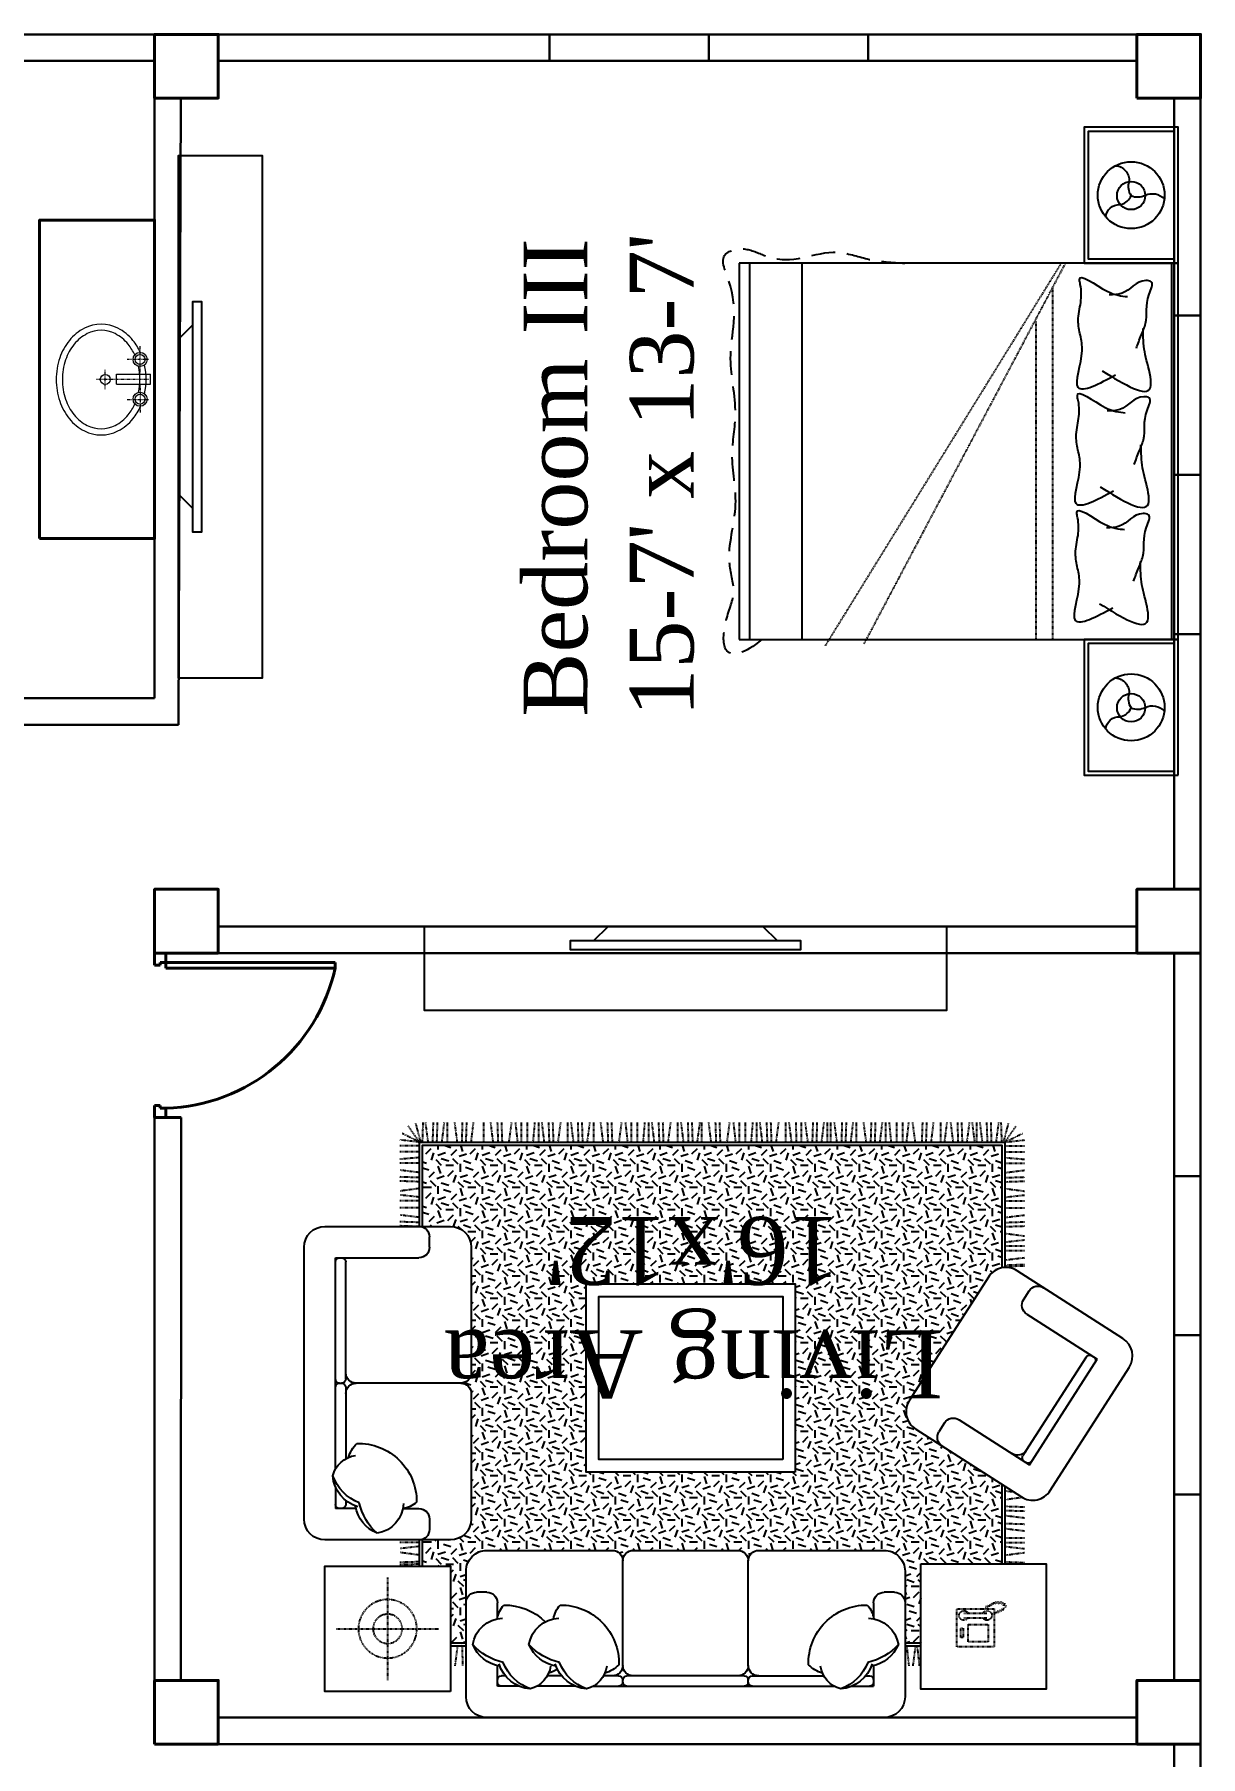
# Model space of a CAD drawing. Header units: inches. Extents: x -79350 to 491628, y -93215 to 155882.
# Drawn here: x 16114.9 to 16334.5, y 151963.2 to 152287.5 of the extents above; entities that cross this region are included whole.
import ezdxf

# ---------------------------------------------------------------- set-up
doc = ezdxf.new("R2010")
doc.units = ezdxf.units.IN
doc.header["$MEASUREMENT"] = 0
for name, pattern in [('DASHDOT2', [0.5, 0.25, -0.125, 0, -0.125]), ('DASHED2', [0.375, 0.25, -0.125]), ('HIDDEN2', [0.1875, 0.125, -0.0625])]:
    doc.linetypes.add(name, pattern=pattern)
doc.layers.get('0').update_dxf_attribs({"lineweight": 30})
for name, color, linetype, lineweight in [('Column', 1, 'Continuous', 30), ('Letter', 7, 'Continuous', 20), ('LINE', 7, 'Continuous', 20), ('SANITARY', 42, 'Continuous', 13)]:
    doc.layers.add(name, color=color, linetype=linetype, lineweight=lineweight)
doc.layers.add('Door', color=7, linetype='Continuous', lineweight=40, true_color=0x763422)
doc.layers.add('Window', color=7, linetype='Continuous', lineweight=30, true_color=0x6b99dd)
for name, color, linetype in [('FURHATCH', 57, 'Continuous'), ('FURNITURE', 53, 'Continuous'), ('Wall', 7, 'Continuous')]:
    doc.layers.add(name, color=color, linetype=linetype)
doc.styles.get("Standard").update_dxf_attribs({"font": 'times.ttf', "height": 12})

# ---------------------------------------------------------------- blocks, each defined once
blk = doc.blocks.new('yq_tvcab_01')
blk.add_lwpolyline([(0, -1250.000000000002), (0, 1250.000000000002), (400, 1250.000000000002), (400, -1250.000000000002)], close=True)
at = {"layer": 'FURHATCH'}
blk.add_line((66.97311472690308, 550.0000000000016), (66.97311472690308, -549.9999999999984), dxfattribs=at)
blk.add_lwpolyline([(0, -370.4694876417111), (66.97311472690308, -438.0154415742362), (66.97311472690308, -549.9999999999984), (111.9731147269031, -549.9999999999984), (111.9731147269031, 550.0000000000016), (66.97311472690308, 550.0000000000016), (66.97311472690308, 438.0154415742394), (0, 370.4694876417143)], close=True, dxfattribs=at)
blk = doc.blocks.new('yq_bed_01')
at = {"linetype": 'Continuous', "ltscale": 1000}
for p, q in [((2100, 899.9999999999999), (5.510910596163089e-14, 900)), ((5.510910596163089e-14, 900), (-5.510910596163089e-14, -900)), ((2100, -900.0000000000001), (2100, 899.9999999999999)), ((-5.510910596163089e-14, -900), (2100, -900.0000000000001))]:
    blk.add_line(p, q, dxfattribs=at)
at = {"linetype": 'Continuous'}
for points in [[(1.338871111136684e-09, 1550.00000000096), (1.338831310115712e-09, 900.0000000009604), (450.0000000013388, 900.0000000009604), (450.0000000013388, 1550.00000000096)], [(1.338721091903789e-09, -900.0000000009604), (1.338681290882816e-09, -1550.00000000096), (450.0000000013387, -1550.00000000096), (450.0000000013387, -900.0000000009604)]]:
    blk.add_lwpolyline(points, close=True, dxfattribs=at)
for centre in [(225.0000000013389, 1225.000000000495), (225.0000000013387, -1225.000000001426)]:
    blk.add_circle(centre, 160, dxfattribs=at)
at = {"layer": 'FURHATCH', "linetype": 'DASHED2', "ltscale": 0.5}
for p, q in [((540, -900), (1503.713696997263, 921.2064273132709)), ((560, -900), (1689.19868926052, 930.8591028545924)), ((600, 900), (600, -782.0792313520797)), ((680, 900), (680.0000000001164, -624.8515398217423))]:
    blk.add_line(p, q, dxfattribs=at)
at = {"layer": 'FURHATCH', "linetype": 'Continuous', "ltscale": 1000}
for p, q in [((30.00000000000006, 900), (29.99999999999994, -900)), ((1800, -899.9999999953726), (1800, 900.0000000046274)), ((2050, -899.9999999953726), (2050, 900.0000000046274))]:
    blk.add_line(p, q, dxfattribs=at)
at = {"layer": 'FURHATCH', "linetype": 'Continuous'}
for points in [[(20.00000000133887, 1530.00000000096), (20.00000000133883, 920.0000000009604), (430.0000000013388, 920.0000000009604), (430.0000000013388, 1530.00000000096)], [(20.00000000133872, -920.0000000009604), (20.00000000133868, -1530.00000000096), (430.0000000013387, -1530.00000000096), (430.0000000013387, -920.0000000009604)]]:
    blk.add_lwpolyline(points, close=True, dxfattribs=at)
for points in [[(346.2575880154619, 1329.386768075055, -0.3988258043245234), (279.7656815341907, 1269.588569207292, 0.06919715807718901), (272.9218066114991, 1268.821386489755, 0.2407135527640156), (225.0000000014553, 1226.600000000763, -0.2407135527640156)], [(225.0000000022411, 1226.600000000122, 0.228098978405286), (157.5002380912484, 1225.000000002445, -0.3176464734644024), (65.94707350045799, 1242.382939083327)], [(300.0269745425613, 1083.681377410714, -0.4147115204191478), (234.7326489791159, 1159.786428008054, 0.258085765395507), (225.0000000009023, 1226.600000001083)], [(346.2575880154617, -1120.613231926865, -0.3988258043245234), (279.7656815341906, -1180.411430794629, 0.06919715807718901), (272.921806611499, -1181.178613512166, 0.2407135527640156), (225.0000000014551, -1223.400000001158, -0.2407135527640156)], [(225.0000000022409, -1223.400000001799, 0.228098978405286), (157.5002380912482, -1224.999999999476, -0.3176464734644024), (65.94707350045785, -1207.617060918594)], [(300.0269745425612, -1366.318622591207, -0.4147115204191478), (234.7326489791157, -1290.213571993867, 0.258085765395507), (225.0000000009021, -1223.400000000838)]]:
    blk.add_lwpolyline(points, format="xyb", dxfattribs=at)
for centre in [(225.0000000013389, 1226.600000000471), (225.0000000013387, -1223.400000001449)]:
    blk.add_circle(centre, 67.51872228139545, dxfattribs=at)
at = {"layer": 'FURHATCH', "linetype": 'DASHED2', "ltscale": 451.9479216030499}
blk.add_open_spline([(1992.497528850217, 899.9999999953724), (2071.416532757343, 970.136232897872), (2189.017096127965, 998.9757314840098), (2167.208028528141, 789.0667967306216), (2108.218635069439, 681.5240320206502), (2173.29545285413, 490.8348810508613), (2091.019209546852, 271.6293533776478), (2149.713182672393, 27.51018606114654), (2099.512129408191, -200.2132188424586), (2173.29545285413, -483.7444795005141), (2083.047919062432, -701.2485137384211), (2208.66915022023, -947.9640094996431), (2066.094782992383, -979.4297401940568), (1864.165306138573, -866.6388499619208), (1698.893659746391, -991.2295126640239), (1474.193384354352, -909.2274637914089), (1367.636615363066, -903.1812790987316), (1308.058554967516, -900.0000000046276)], degree=3, knots=[0, 0, 0, 0, 140.356688476182, 240.8554446873909, 374.2720853286543, 514.6287738048363, 800.9606172929268, 1037.309606452833, 1234.977718241969, 1501.883052090467, 1872.056655095536, 1990.732643233896, 2052.345441917744, 2125.407537265897, 2467.000811467907, 2608.004871155151, 2786.638855637272, 2786.638855637272, 2786.638855637272, 2786.638855637272], dxfattribs=at)
at = {"layer": 'FURHATCH', "linetype": 'Continuous', "ltscale": 1000}
for points, knots in [([(376.4357938683825, 729.2805011264863), (269.6375419715187, 795.0095503582852), (111.6824387308444, 892.2231149336149), (155.9027801490157, 709.9490957812523), (179.1826986932429, 622.5066939702665), (180.3051296313061, 565.4578311295481), (181.0476048873971, 527.7206594081072)], [0, 0, 0, 0, 257.1921423105975, 380.3883553313707, 440.1887608689407, 557.0453405879102, 557.0453405879102, 557.0453405879102, 557.0453405879102]), ([(312.5066826232942, 750.2483248663484), (392.0812414134853, 793.086885572935), (546.338175378507, 876.1303247140022), (460.6417720663595, 661.3717470882111), (480.2018965295284, 561.7311125022534), (497.8692795033567, 483.8138485800009), (475.5973541195272, 402.3293162517365), (474.7807290259516, 340.000486654404), (499.2186329888646, 246.4682276838284), (355.2370726498775, 364.7113911938795), (285.03291723656, 371.5201982290891), (256.1171404676279, 374.3246183254814)], [0, 0, 0, 0, 197.9852202442749, 383.7984590752486, 461.5368521979622, 537.0636092165665, 629.1387148429394, 719.3419847781337, 744.1837658051679, 895.0413466245873, 1000.692483193347, 1000.692483193347, 1000.692483193347, 1000.692483193347]), ([(213.0313296819805, 621.6646077015321), (205.7718325055903, 600.7873864464636), (192.0700961856637, 561.3832550336374), (152.999172840151, 477.3900947899383), (177.7629958589096, 400.1302727664297), (122.7975912616821, 302.4079651112261), (209.8795563856839, 290.401648437808), (255.8120510623558, 365.6311800547992), (321.9321532460162, 365.809933655546), (343.440231698798, 365.868080063985)], [0, 0, 0, 0, 70.31432678365843, 132.7128231740299, 281.0688598070606, 345.0302338193085, 373.1437014927582, 508.8994229729173, 574.3491484911432, 574.3491484911432, 574.3491484911432, 574.3491484911432]), ([(373.314215746941, 170.3059641166473), (266.5159638499608, 236.0350133484462), (108.5608606092865, 333.2485779237759), (152.7812020274578, 150.9745587714133), (176.061120571685, 63.53215696042751), (177.1835515097482, 6.483294119709161), (177.9260267659556, -31.25387760173181)], [0, 0, 0, 0, 257.1921423105975, 380.3883553313707, 440.1887608689407, 557.0453405879102, 557.0453405879102, 557.0453405879102, 557.0453405879102]), ([(309.3851045017364, 191.2737878565094), (388.9596632919274, 234.112348563096), (543.2165972570656, 317.1557877041632), (457.5201939448016, 102.3972100783721), (477.0803184079705, 2.756575492414384), (494.7477013819152, -75.16068842983807), (472.4757759979693, -156.6452207581024), (471.6591509043938, -218.9740503554349), (496.0970548673067, -312.5063093260106), (352.1154945283197, -194.2631458159595), (281.9113391150022, -187.4543387807499), (252.9955623460701, -184.6499186843576)], [0, 0, 0, 0, 197.9852202442749, 383.7984590752486, 461.5368521979622, 537.0636092165665, 629.1387148429394, 719.3419847781337, 744.1837658051679, 895.0413466245873, 1000.692483193347, 1000.692483193347, 1000.692483193347, 1000.692483193347]), ([(209.9097515604226, 62.69007069169309), (202.6502543840325, 41.81284943662466), (188.9485180641059, 2.408718023798417), (149.8775947187096, -81.58444221990068), (174.6414177373517, -158.8442642434093), (119.6760131402407, -256.5665718986129), (206.757978264126, -268.5728885720309), (252.6904729407979, -193.3433569550398), (318.8105751244584, -193.164603354293), (340.3186535772402, -193.106456945854)], [0, 0, 0, 0, 70.31432678365843, 132.7128231740299, 281.0688598070606, 345.0302338193085, 373.1437014927582, 508.8994229729173, 574.3491484911432, 574.3491484911432, 574.3491484911432, 574.3491484911432]), ([(363.4418546000961, -385.1807632699492), (256.6436027031159, -319.4517140381504), (98.68849946244153, -222.2381494628207), (142.9088408806128, -404.5121686151833), (166.1887594248401, -491.9545704261691), (167.3111903629033, -549.0034332668874), (168.0536656189942, -586.7406049883284)], [0, 0, 0, 0, 257.1921423105975, 380.3883553313707, 440.1887608689407, 557.0453405879102, 557.0453405879102, 557.0453405879102, 557.0453405879102]), ([(299.5127433548914, -364.2129395300872), (379.0873021450825, -321.3743788235006), (533.3442361101042, -238.3309396824334), (447.6478327979567, -453.0895173082245), (467.2079572611255, -552.7301518941822), (484.8753402349539, -630.6474158164347), (462.6034148511243, -712.131948144699), (461.7867897575488, -774.4607777420315), (486.2246937204617, -867.9930367126071), (342.2431333814747, -749.749873202556), (272.0389779681572, -742.9410661673464), (243.1232011992251, -740.1366460709542)], [0, 0, 0, 0, 197.9852202442749, 383.7984590752486, 461.5368521979622, 537.0636092165665, 629.1387148429394, 719.3419847781337, 744.1837658051679, 895.0413466245873, 1000.692483193347, 1000.692483193347, 1000.692483193347, 1000.692483193347]), ([(200.0373904135776, -492.7966566949035), (192.7778932371875, -513.6738779499719), (179.0761569172609, -553.0780093627982), (140.0052335717482, -637.0711696064973), (164.7690565905068, -714.3309916300059), (109.8036519932793, -812.0532992852095), (196.885617117281, -824.0596159586275), (242.8181117939529, -748.8300843416364), (308.9382139776134, -748.6513307408895), (330.4462924303952, -748.5931843324506)], [0, 0, 0, 0, 70.31432678365843, 132.7128231740299, 281.0688598070606, 345.0302338193085, 373.1437014927582, 508.8994229729173, 574.3491484911432, 574.3491484911432, 574.3491484911432, 574.3491484911432])]:
    blk.add_open_spline(points, degree=3, knots=knots, dxfattribs=at)
blk = doc.blocks.new('yq_sofa_01')
at = {"layer": 'FURHATCH', "linetype": 'HIDDEN2'}
h = blk.add_hatch(dxfattribs=at)
h.set_pattern_fill('GEOL1,_O', color=256, scale=149.9999999999982, angle=44.99999999999999)
h.set_pattern_definition([(44.99999999999999, (-2935.140893548951, 78.02820831633107), (4.263256414560601e-14, 212.1320343559617), [37.49999999999955, -112.4999999999987]), (44.99999999999999, (-2940.44419440785, 200.0041280710091), (4.263256414560601e-14, 212.1320343559617), [37.49999999999955, -112.4999999999987]), (135, (-2961.657397843446, 125.7579160464225), (-212.1320343559617, 7.105427357601002e-14), [37.49999999999955, -112.4999999999987]), (135, (-2956.354096984547, 205.3074289299081), (-212.1320343559617, 7.105427357601002e-14), [37.49999999999955, -112.4999999999987]), (90, (-2988.173902137941, 173.4876237765139), (-106.0660171799987, 106.0660171799988), [37.49999999999955, -174.6320342999979]), (180, (-2876.804584101061, 136.3645177642205), (-106.0660171799988, -106.0660171799987), [37.49999999999955, -174.6320342999979]), (71.56505119999998, (-2940.44419440785, 136.3645177642206), (106.0660171355576, 106.0660172204241), [37.49999999999955, -297.9101965499964]), (71.56505119999998, (-2945.747495266749, 237.1272340833024), (106.0660171355576, 106.0660172204241), [37.49999999999955, -297.9101965499964]), (108.43494882, (-2860.894681524364, 152.2744203409177), (-106.0660171725816, 106.0660171834001), [37.49999999999955, -297.9101965499964]), (108.43494882, (-2956.354096984547, 152.2744203409177), (-106.0660171725816, 106.0660171834001), [37.49999999999955, -297.9101965499964]), (108.43494882, (-2892.714486677758, 162.8810220587158), (-106.0660171725816, 106.0660171834001), [37.49999999999955, -297.9101965499964]), (161.5650512, (-2993.47720299684, 136.3645177642206), (-106.0660172204241, 106.0660171355576), [37.49999999999955, -297.9101965499964]), (198.4349488199999, (-2929.837592690052, 115.1513143286244), (-106.0660171834001, -106.0660171725815), [37.49999999999955, -297.9101965499964])])
edge = h.paths.add_edge_path()
edge.add_line((2738.119093388319, 1513.051988258958), (2151.407592939966, 1513.051988258958))
edge.add_arc((2053.411308556795, 1532.970026493073), 100.0000000000148, 302.64882725399764, 348.5109658764593, ccw=False)
edge.add_line((2107.360160970516, 1448.770731227343), (1517.965094113748, 1071.128764333448))
edge.add_arc((1464.016241699457, 1155.328059598804), 100.0000000000079, 212.6488272535941, 302.6488272543882, ccw=False)
edge.add_line((1379.816946433353, 1101.37920718568), (1116.046637681706, 1513.051988258958))
edge.add_line((1116.046637681706, 1513.051988258958), (735.5314492434263, 1513.051988258958))
edge.add_line((735.5314492434263, 1513.051988258958), (735.5314492434263, 1125))
edge.add_line((735.5314492434263, 1125), (356.237659662962, 1125))
edge.add_line((356.237659662962, 1125), (356.237659662962, 1050))
edge.add_line((356.237659662962, 1050), (700, 1050))
edge.add_arc((700, 950), 100, 0, 90, ccw=False)
edge.add_line((800, 950), (800.0000000000073, 350))
edge.add_arc((750, 350.0000000000073), 50.00000000000728, 270, 359.99999999999164, ccw=False)
edge.add_arc((750, 250), 50, 0, 90, ccw=False)
edge.add_line((800, 250), (800, -250))
edge.add_arc((750, -250), 50, -90, 0, ccw=False)
edge.add_arc((750, -350), 50, 0, 90, ccw=False)
edge.add_line((800, -350), (800, -950))
edge.add_arc((700, -950), 100, -90, 0, ccw=False)
edge.add_line((700, -1050), (356.237659662962, -1050))
edge.add_line((356.237659662962, -1050), (356.237659662962, -1125))
edge.add_line((356.237659662962, -1125), (725, -1125))
edge.add_line((725, -1125), (725, -1257.471075311303))
edge.add_line((725, -1257.471075311303), (850, -1257.471075311303))
edge.add_line((850, -1257.471075311303), (849.9999999999854, -1125))
edge.add_arc((950, -1125), 100.0000000000146, 90, 180, ccw=False)
edge.add_line((950, -1024.999999999985), (1550.000000000002, -1025))
edge.add_arc((1550, -1075), 49.99999999999977, -2.2737367544323206e-13, 89.9999999999979, ccw=False)
edge.add_line((1600, -1075), (1600, -1076.642818016223))
edge.add_arc((1650.821409255266, -1075.821409240365), 50.82804689409494, 90.9259721864421, 180.925971147025, ccw=False)
edge.add_line((1649.999999557444, -1025), (2250, -1024.999999999993))
edge.add_arc((2250, -1125), 100.0000000000073, 0, 90, ccw=False)
edge.add_line((2350.000000000007, -1125), (2350.000000000005, -1257.471075311303))
edge.add_line((2350.000000000005, -1257.471075311303), (2738.119093388319, -1257.471075311303))
edge.add_line((2738.119093388319, -1257.471075311303), (2738.119093388319, 1513.051988258958))
h.paths.add_polyline_path([(2075, 525), (2075, -475), (1175, -475), (1175, 525)], flags=16)
for points in [[(1056.123831944466, 1606.574978774885, -0.4142135623733623), (1086.374274796424, 1744.723126454402), (1675.769341654154, 2122.365093348923, -0.4142135623715927), (1813.917489333176, 2092.114650496703), (2137.61060382207, 1586.918878907503, -0.414213562375562), (2107.360160970516, 1448.770731227343), (1517.965094113747, 1071.128764333448, -0.4142135623771545), (1379.816946433353, 1101.37920718568)], [(800, 350), (800, 950, 0.414213562373095), (700, 1050), (100, 1050, 0.414213562373095), (0, 950), (0, -950, 0.414213562373095), (100, -1050), (700, -1050, 0.414213562373095), (800, -950), (800, -350, 0.414213562373095), (750, -300, 0.414213562373095), (800, -250), (800, 250, 0.414213562373095), (750, 299.9999999999927, 0.414213562373095)], [(1649.999999557456, -1025, 0.4047778955490247), (1600, -1075.00000046444, 0.4142135650937127), (1550.000000000001, -1025), (950, -1024.999999999985, 0.4142135623730918), (849.9999999999854, -1124.999999999999), (849.9999999999928, -1725, 0.414213562373093), (949.9999999999994, -1825.000000000007), (2250, -1825.000000000007, 0.4142135623730951), (2350.000000000007, -1725), (2350.000000000007, -1124.999999999999, 0.4142135623730918), (2250, -1024.999999999993)]]:
    blk.add_lwpolyline(points, format="xyb", close=True)
for points in [[(735.5314492434263, 1125), (735.5314492434263, 1725), (135.5314492434263, 1725), (135.5314492434263, 1125)], [(1175, 525), (1175, -475), (2075, -475), (2075, 525)], [(125, -1125), (125, -1725), (725, -1725), (725, -1125)]]:
    blk.add_lwpolyline(points, close=True)
at = {"layer": 'FURHATCH', "ltscale": 1000}
for p, q in [((1209.397201061249, 1645.398609757423), (1714.592972651124, 1969.09172424674)), ((1724.727539807558, 1916.202306121588), (1253.211486309767, 1614.088732615113)), ((1930.388382300735, 1632.294543176889), (1714.592972651124, 1969.09172424674)), ((1425.192610710859, 1308.601428702474), (1209.397201061249, 1645.398609757423)), ((1999.462456136942, 1617.169321760535), (2041.562103778124, 1644.143747955561)), ((1410.067389279604, 1239.527354851365), (1367.967741653323, 1212.55292865634)), ((600, 1000), (600, 950)), ((248.2619004398584, 900), (150, 900)), ((150, 794.8138749599457), (150, 900)), ((200, 861.8441967517138), (200, 880)), ((550, 900), (472.5317980647087, 900)), ((150, -442.2839425355196), (150, 711.6320090889931)), ((200, 320), (200, 661.2850721478462)), ((170, 300), (180, 300)), ((200, 280), (200, -280)), ((250, 300), (750, 300)), ((170, -300), (180, -300)), ((200, -320), (200, -391.9370055943727)), ((250, -300), (750, -300)), ((150, -525.4658084064722), (150, -711.6320090889931)), ((200, -592.4961301982403), (200, -661.2850721478462)), ((150, -794.8138749450445), (150, -900)), ((150, -900), (248.2619004398584, -900)), ((200, -861.8441967368126), (200, -880)), ((472.5317980647087, -900), (550, -900)), ((600, -950), (600, -1000)), ((1600, -1075), (1600, -1575)), ((950, -1225), (900, -1225)), ((2250, -1225), (2300, -1225)), ((1000, -1352.468201935291), (1000, -1275)), ((2200, -1675), (2200, -1275)), ((1000, -1576.738099560142), (1000, -1675)), ((1038.155803263187, -1625), (1020, -1625)), ((1580, -1625), (1238.714927852154, -1625)), ((1600, -1655), (1600, -1645)), ((1620, -1625), (2180, -1625)), ((1105.186125040054, -1675), (1000, -1675)), ((1188.367990911007, -1675), (2200, -1675))]:
    blk.add_line(p, q, dxfattribs=at)
at = {"layer": 'FURHATCH', "linetype": 'HIDDEN2'}
for p, q in [((745.3562463819981, 1528.051988258958), (742.232496380806, 1622.537097200751)), ((777.4989513754845, 1528.051988258958), (789.9936363697052, 1622.537097200751)), ((819.0840963721275, 1528.051988258958), (808.5404163748026, 1622.537097200751)), ((837.1676163822412, 1528.051988258958), (837.1676163822412, 1622.537097200751)), ((859.4130590260029, 1528.051988258958), (859.4130590260029, 1622.537097200751)), ((904.9842140376568, 1528.051988258958), (893.5306040346622, 1622.537097200751)), ((929.2482440322638, 1528.051988258958), (926.1244940310717, 1622.537097200751)), ((967.3274702727795, 1528.051988258958), (955.8738602697849, 1622.537097200751)), ((991.5915002673864, 1528.051988258958), (988.4677502661943, 1622.537097200751)), ((1011.374760270119, 1528.051988258958), (1008.251010268927, 1622.537097200751)), ((1043.517465263605, 1528.051988258958), (1054.293907508254, 1609.543704107404)), ((1085.102610260248, 1528.051988258958), (1080.603623822331, 1568.368768051267)), ((2158.847936078906, 1528.051988258958), (2161.971686080098, 1622.537097200751)), ((2165.108509004116, 1528.051988258958), (2168.232259005308, 1622.537097200751)), ((2189.372539013624, 1528.051988258958), (2200.826149016619, 1622.537097200751)), ((2234.943694010377, 1528.051988258958), (2234.943694010377, 1622.537097200751)), ((2257.18913666904, 1528.051988258958), (2257.18913666904, 1622.537097200751)), ((2275.272656679153, 1528.051988258958), (2285.816336661577, 1622.537097200751)), ((2316.857801675797, 1528.051988258958), (2304.363116666675, 1622.537097200751)), ((2349.000506669283, 1528.051988258958), (2352.124256670475, 1622.537097200751)), ((2368.783766672015, 1528.051988258958), (2371.907516673207, 1622.537097200751)), ((2393.047796666622, 1528.051988258958), (2404.501406669617, 1622.537097200751)), ((2438.618951678276, 1528.051988258958), (2438.618951678276, 1622.537097200751)), ((2471.584168374538, 1528.051988258958), (2471.584168374538, 1622.537097200751)), ((2489.667688384652, 1528.051988258958), (2500.211368381977, 1622.537097200751)), ((2531.252833381295, 1528.051988258958), (2518.758148372173, 1622.537097200751)), ((2563.395538374782, 1528.051988258958), (2566.519288375974, 1622.537097200751)), ((2583.178798377514, 1528.051988258958), (2586.302548378706, 1622.537097200751)), ((2607.442828387022, 1528.051988258958), (2618.896438375115, 1622.537097200751)), ((2653.013983383775, 1528.051988258958), (2653.013983383775, 1622.537097200751)), ((2679.377803385258, 1528.051988258958), (2671.048048377037, 1622.537097200751)), ((2706.464968383312, 1528.051988258958), (2706.464968383312, 1622.537097200751)), ((2735.035573378205, 1528.051988258958), (2735.035573378205, 1622.537097200751)), ((2753.119093388319, 1528.051988258958), (2763.662773370743, 1622.537097200751)), ((2753.119093388319, 1528.051988258958), (2794.799671784043, 1611.848938420415)), ((2753.119093388319, 1528.051988258958), (2829.863512828946, 1581.619642272592)), ((496.4755972325802, 1463.560377985239), (504.4140332341194, 1488.59371599555)), ((500.014033228159, 1492.993715986609), (513.2140332311392, 1497.39371599257)), ((504.4140332341194, 1501.79371599853), (517.6140332221985, 1506.19371598959)), ((508.8140332251787, 1510.59371599555), (522.014033228159, 1514.993715986609)), ((513.2140332311392, 1519.39371599257), (526.4140332341194, 1523.79371599853)), ((524.85990922153, 1530.059425994754), (538.0599092245102, 1534.459425985813)), ((535.2140332311392, 1523.79371599853), (548.4140332341194, 1528.19371598959)), ((539.6140332221985, 1514.993715986609), (552.8140332251787, 1519.39371599257)), ((544.014033228159, 1506.19371598959), (557.2140332311392, 1510.59371599555)), ((544.014033228159, 1497.39371599257), (557.2140332311392, 1501.79371599853)), ((544.014033228159, 1488.59371599555), (557.2140332311392, 1492.993715986609)), ((544.014033228159, 1479.79371599853), (557.2140332311392, 1484.19371598959)), ((2753.119093388319, 1522.195094496012), (2845.009680047631, 1545.809227749705)), ((2753.119093388319, 1513.477253258228), (2847.604202330112, 1510.353503257036)), ((2753.119093388319, 1486.454978257418), (2847.604202330112, 1498.949663251638)), ((519.8746212273836, 1475.904291987419), (339.3584172278643, 1475.904291987419)), ((339.3584172278643, 1475.904291987419), (339.3584172278643, 1297.614685997367)), ((445.1820692270994, 1448.325289994478), (362.6820692270994, 1448.325289994478)), ((362.6820692270994, 1448.325289994478), (362.6820692270994, 1352.075289994478)), ((445.1820692270994, 1352.075289994478), (445.1820692270994, 1448.325289994478)), ((477.6789072304964, 1332.03590798378), (477.6789072304964, 1442.03590798378)), ((499.6789072304964, 1332.03590798378), (499.6789072304964, 1442.03590798378)), ((519.8746212273836, 1297.614685997367), (519.8746212273836, 1475.904291987419)), ((522.014033228159, 1435.79371599853), (535.2140332311392, 1440.19371598959)), ((526.4140332341194, 1444.59371599555), (539.6140332221985, 1448.993715986609)), ((530.8140332251787, 1453.39371599257), (544.014033228159, 1457.79371599853)), ((535.2140332311392, 1462.19371598959), (548.4140332341194, 1466.59371599555)), ((539.6140332221985, 1470.993715986609), (552.8140332251787, 1475.39371599257)), ((2753.119093388319, 1464.58946326375), (2847.604202330112, 1461.465713262558)), ((2753.119093388319, 1444.806203261018), (2847.604202330112, 1441.682453259826)), ((2753.119093388319, 1420.54217325151), (2847.604202330112, 1409.088563263416)), ((362.6820692270994, 1352.075289994478), (445.1820692270994, 1352.075289994478)), ((383.3070692270994, 1328.012789994478), (383.3070692270994, 1317.700289994478)), ((427.9945692270994, 1328.012789994478), (383.3070692270994, 1328.012789994478)), ((427.9945692270994, 1317.700289994478), (427.9945692270994, 1328.012789994478)), ((2753.119093388319, 1393.470233261585), (2847.604202330112, 1393.470233261585)), ((2753.119093388319, 1383.824323624372), (2847.604202330112, 1372.370713621378)), ((2753.119093388319, 1346.746178254485), (2847.604202330112, 1359.240863263607)), ((2753.119093388319, 1324.880663260818), (2847.604202330112, 1321.756913259625)), ((339.3584172278643, 1297.614685997367), (519.8746212273836, 1297.614685997367)), ((383.3070692270994, 1317.700289994478), (427.9945692270994, 1317.700289994478)), ((2753.119093388319, 1305.097403258085), (2847.604202330112, 1301.973653256893)), ((2753.119093388319, 1280.833373263478), (2847.604202330112, 1269.379763260484)), ((2753.119093388319, 1239.90402585268), (2847.604202330112, 1251.357635855675)), ((2753.119093388319, 1221.218943998218), (2847.604202330112, 1221.218943998218)), ((2753.119093388319, 1175.647789001465), (2847.604202330112, 1187.101399004459)), ((2753.119093388319, 1151.383759006858), (2847.604202330112, 1154.50750900805)), ((341.237659662962, 1107.740412086248), (246.7525507211685, 1118.284092083573)), ((341.237659662962, 1099.457794010639), (246.7525507211685, 1086.963109001517)), ((2753.119093388319, 1131.600499004126), (2847.604202330112, 1134.724249005318)), ((2753.119093388319, 1099.457794010639), (2847.604202330112, 1086.963109001517)), ((341.237659662962, 1057.872648999095), (246.7525507211685, 1068.41632899642)), ((2753.119093388319, 1057.872648999095), (2847.604202330112, 1068.41632899642)), ((2753.119093388319, 1039.789129003882), (2847.604202330112, 1039.789129003882)), ((2753.119093388319, 1011.218524008989), (2847.604202330112, 1011.218524008989)), ((2753.119093388319, 984.1313590109348), (2847.604202330112, 975.8016040027142)), ((2753.119093388319, 957.7675390094519), (2847.604202330112, 957.7675390094519)), ((2753.119093388319, 930.6955990046263), (2847.604202330112, 942.1492090076208)), ((2753.119093388319, 906.4315690100193), (2847.604202330112, 909.5553189963102)), ((2753.119093388319, 886.648309007287), (2847.604202330112, 889.7720590084791)), ((2753.119093388319, 864.7827939987183), (2847.604202330112, 852.2881090044975)), ((2753.119093388319, 818.0587390065193), (2847.604202330112, 818.0587390065193)), ((2753.119093388319, 790.9867990016937), (2847.604202330112, 802.4404090046883)), ((2753.119093388319, 766.7227690070868), (2847.604202330112, 769.8465190082788)), ((2753.119093388319, 746.9395090043545), (2847.604202330112, 750.0632590055466)), ((2753.119093388319, 725.0739940106869), (2847.604202330112, 712.579309001565)), ((2753.119093388319, 694.8835963755846), (2847.604202330112, 694.8835963755846)), ((2753.119093388319, 678.6680718958378), (2847.604202330112, 678.6680718958378)), ((2753.119093388319, 651.5961318910122), (2847.604202330112, 663.0497418940067)), ((2753.119093388319, 627.3321018964052), (2847.604202330112, 630.4558518975973)), ((2753.119093388319, 607.5488418936729), (2847.604202330112, 610.672591894865)), ((2753.119093388319, 585.6833269000053), (2847.604202330112, 573.1886418908834)), ((2753.119093388319, 555.4929292649031), (2847.604202330112, 555.4929292649031)), ((2753.119093388319, 531.8268626779318), (2847.604202330112, 528.7031126767397)), ((2753.119093388319, 507.5628326684237), (2847.604202330112, 496.1092226803303)), ((2753.119093388319, 480.4908926784992), (2847.604202330112, 480.4908926784992)), ((2753.119093388319, 433.7668376713991), (2847.604202330112, 446.261522680521)), ((2753.119093388319, 411.9013226777315), (2847.604202330112, 408.7775726765394)), ((2753.119093388319, 392.1180626749992), (2847.604202330112, 388.9943126738071)), ((2753.119093388319, 367.8540326803923), (2847.604202330112, 356.4004226773977)), ((2753.119093388319, 340.7820926755667), (2847.604202330112, 340.7820926755667)), ((2753.119093388319, 314.4182726740837), (2847.604202330112, 322.7480276823044)), ((2753.119093388319, 287.3311076760292), (2847.604202330112, 287.3311076760292)), ((2753.119093388319, 258.7605026811361), (2847.604202330112, 258.7605026811361)), ((2753.119093388319, 240.6769826710224), (2847.604202330112, 230.1333026736975)), ((2753.119093388319, 199.0918376743793), (2847.604202330112, 211.5865226686001)), ((2753.119093388319, 166.9491326808929), (2847.604202330112, 163.8253826797009)), ((2753.119093388319, 147.1658726781607), (2847.604202330112, 144.0421226769686)), ((2753.119093388319, 122.9018426686525), (2847.604202330112, 111.4482326805592)), ((2753.119093388319, 77.3306876718998), (2847.604202330112, 77.3306876718998)), ((2753.119093388319, 56.84226657450199), (2847.604202330112, 69.33695156872272)), ((2753.119093388319, 34.97675156593323), (2847.604202330112, 31.85300156474113)), ((2753.119093388319, 15.19349156320095), (2847.604202330112, 12.06974157691002)), ((2753.119093388319, -9.070538431406021), (2847.604202330112, -20.52414843440056)), ((2753.119093388319, -36.14247843623161), (2847.604202330112, -36.14247843623161)), ((2753.119093388319, -82.86653342843056), (2847.604202330112, -70.37184843420982)), ((2753.119093388319, -104.7320484369993), (2847.604202330112, -107.8557984232903)), ((2753.119093388319, -124.5153084248304), (2847.604202330112, -127.6390584260225)), ((2753.119093388319, -148.7793384343386), (2847.604202330112, -160.2329484224319)), ((2753.119093388319, -175.851278424263), (2847.604202330112, -175.851278424263)), ((2753.119093388319, -202.215098425746), (2847.604202330112, -193.8853434324265)), ((2753.119093388319, -229.3022634238005), (2847.604202330112, -229.3022634238005)), ((2753.119093388319, -257.8728684335947), (2847.604202330112, -257.8728684335947)), ((2753.119093388319, -275.9563884288073), (2847.604202330112, -286.5000684261322)), ((2753.119093388319, -317.5415334254503), (2847.604202330112, -305.0468484312296)), ((2753.119093388319, -349.6842384338379), (2847.604202330112, -352.80798843503)), ((2753.119093388319, -369.4674984365702), (2847.604202330112, -372.5912484228611)), ((2753.119093388319, -393.7315284311771), (2847.604202330112, -405.1851384341717)), ((2753.119093388319, -439.3026834279299), (2847.604202330112, -439.3026834279299)), ((2753.119093388319, -469.4930810630322), (2847.604202330112, -456.9983960539103)), ((2753.119093388319, -491.3585960566998), (2847.604202330112, -494.4823460578918)), ((2753.119093388319, -511.141856059432), (2847.604202330112, -514.2656060606241)), ((2753.119093388319, -535.405886054039), (2847.604202330112, -546.8594960570335)), ((2753.119093388319, -562.4778260588646), (2847.604202330112, -562.4778260588646)), ((2753.119093388319, -609.2018810510635), (2847.604202315211, -596.7071960568428)), ((2753.119093388319, -631.0673960596323), (2847.604202315211, -634.1911460608244)), ((2753.119093388319, -650.8506560623646), (2847.604202315211, -653.9744060635567)), ((2753.119093388319, -675.1146860569715), (2847.604202315211, -686.5682960599661)), ((2753.119093388319, -702.1866260617971), (2847.604202315211, -702.1866260617971)), ((2753.119093388319, -728.5504460632801), (2847.604202315211, -720.2206910550594)), ((2753.119093388319, -755.6376110613346), (2847.604202315211, -755.6376110613346)), ((2753.119093388319, -784.2082160562277), (2847.604202315211, -784.2082160562277)), ((2753.119093388319, -802.2917360514402), (2847.604202315211, -812.8354160636663)), ((2753.119093388319, -843.8768810629845), (2847.604202315211, -831.3821960538626)), ((2753.119093388319, -876.0195860564709), (2847.604202315211, -879.143336057663)), ((2753.119093388319, -895.8028460592031), (2847.604202315211, -898.9265960603952)), ((2753.119093388319, -920.0668760538101), (2847.604202315211, -931.5204860568047)), ((2753.119093388319, -965.6380310505629), (2847.604202315211, -965.6380310505629)), ((341.237659662962, -1069.299750313163), (246.7525507211685, -1066.176000311971)), ((2753.119093388319, -1025.252460315824), (2847.604202315211, -1013.798850312829)), ((2753.119093388319, -1049.516490310431), (2847.604202315211, -1046.392740309238)), ((2753.119093388319, -1069.299750313163), (2847.604202315211, -1066.176000311971)), ((341.237659662962, -1091.16526530683), (246.7525507211685, -1103.659950315952)), ((2753.119093388319, -1091.16526530683), (2847.604202315211, -1103.659950315952)), ((2753.119093388319, -1137.889320313931), (2847.604202315211, -1137.889320313931)), ((425, -1670), (425, -1180)), ((2753.119093388319, -1164.961260318756), (2847.604202315211, -1153.507650315762)), ((2753.119093388319, -1189.225290313363), (2847.604202315211, -1186.101540312171)), ((2753.119093388319, -1209.008550316095), (2847.604202315211, -1205.884800314903)), ((2753.119093388319, -1230.874065309763), (2847.604202315211, -1243.368750318885)), ((734.4651685059071, -1272.471075311303), (731.341418504715, -1366.956184253097)), ((745.3562463819981, -1272.471075311303), (742.232496380806, -1366.956184253097)), ((777.4989513754845, -1272.471075311303), (789.9936363697052, -1366.956184253097)), ((819.0840963721275, -1272.471075311303), (808.5404163748026, -1366.956184253097)), ((837.1676163822412, -1272.471075311303), (837.1676163822412, -1366.956184253097)), ((2349.000506669283, -1272.471075311303), (2352.124256670475, -1366.956184253097)), ((2368.783766672015, -1272.471075311303), (2371.907516673207, -1366.956184253097)), ((2393.047796666622, -1272.471075311303), (2404.501406669617, -1366.956184253097)), ((2438.618951678276, -1272.471075311303), (2438.618951678276, -1366.956184253097)), ((2471.584168374538, -1272.471075311303), (2471.584168374538, -1366.956184253097)), ((2489.667688384652, -1272.471075311303), (2500.211368381977, -1366.956184253097)), ((2531.252833381295, -1272.471075311303), (2518.758148372173, -1366.956184253097)), ((2563.395538374782, -1272.471075311303), (2566.519288375974, -1366.956184253097)), ((2583.178798377514, -1272.471075311303), (2586.302548378706, -1366.956184253097)), ((2607.442828387022, -1272.471075311303), (2618.896438375115, -1366.956184253097)), ((2653.013983383775, -1272.471075311303), (2653.013983383775, -1366.956184253097)), ((2679.377803385258, -1272.471075311303), (2671.048048377037, -1366.956184253097)), ((2706.464968383312, -1272.471075311303), (2706.464968383312, -1366.956184253097)), ((2735.035573378205, -1272.471075311303), (2735.035573378205, -1366.956184253097)), ((2753.119093388319, -1257.896340310574), (2847.604202315211, -1254.772590309381)), ((2753.119093388319, -1266.614181548357), (2845.009680047631, -1290.228314802051)), ((2753.119093388319, -1272.471075311303), (2829.863512828946, -1326.038729324937)), ((2753.119093388319, -1272.471075311303), (2794.799671784043, -1356.26802547276)), ((2753.119093388319, -1272.471075311303), (2763.662773370743, -1366.956184253097)), ((670, -1425), (180, -1425))]:
    blk.add_line(p, q, dxfattribs=at)
at = {"layer": 'FURHATCH', "ltscale": 1000}
for points in [[(1106.435716539621, 1528.051988258958), (735.5314492434263, 1528.051988258958)], [(1116.046637669206, 1513.051988258958), (735.5314492434263, 1513.051988258958)], [(2350, -1257.471075311303), (2738.119093388319, -1257.471075311303), (2738.119093388319, 1513.051988258958), (2151.40759293735, 1513.051988258958)], [(2350, -1272.471075311303), (2753.119093388319, -1272.471075311303), (2753.119093388319, 1528.051988258958), (2153.290299832821, 1528.051988258958)], [(341.237659662962, 1125), (341.237659662962, 1050)], [(356.237659662962, 1125), (356.237659662962, 1050)], [(341.237659662962, -1050), (341.237659662962, -1125)], [(356.237659662962, -1050), (356.237659662962, -1125)], [(725, -1257.471075311303), (850, -1257.471075311303)], [(725, -1272.471075311303), (850, -1272.471075311303)]]:
    blk.add_lwpolyline(points, dxfattribs=at)
blk.add_lwpolyline([(1235.005560322857, 464.9944396771425), (1235.005560322857, -414.9944396771426), (2014.994439677143, -414.9944396771425), (2014.994439677143, 464.9944396771426)], close=True, dxfattribs=at)
at = {"layer": 'FURHATCH', "linetype": 'HIDDEN2'}
for radius in [140.0000000000001, 70.00000000000013]:
    blk.add_circle((425, -1425), radius, dxfattribs=at)
at = {"layer": 'FURHATCH', "ltscale": 1000}
for centre, radius, start, end in [((1708.542884081602, 1941.462094709277), 20, 32.64882686943229, 122.6488272794507), ((1713.937769323587, 1933.04216517508), 20, 302.6488272794507, 32.64882686943229), ((1237.026830583811, 1639.348521187901), 20, 122.6488272794507, 212.6488268694323), ((2014.587677568197, 1686.243395596743), 49.99999999999999, 302.6488272794507, 32.64882686943229), ((1242.421715825796, 1630.928591668606), 20, 212.6488268694323, 302.6488272794507), ((1305.445701092482, 1588.173740699887), 49.99999999999999, 122.6488272794507, 212.6488268694323), ((1972.488029941916, 1659.268969386816), 49.99999999999272, 212.6488268694323, 302.6488272794507), ((1383.092963069677, 1281.627002492547), 49.99999999999999, 302.6488272794507, 32.64882686943229), ((1340.993315443397, 1254.65257628262), 50.00000000000727, 212.6488268694323, 302.6488272794507), ((419.5526311993599, 855.6989798843861), 176.9268064060483, 113.3151508723673, 169.3613339292493), ((548.4670398682356, 802.8664862066507), 293.1488908844245, 132.736771385521, 166.350839515241), ((324.9278247058392, 869.4710716456175), 150.7280611556006, 2.067172336656574, 80.6071548253376), ((550, 1000), 50.00000000000728, 0, 90), ((550, 950), 50, 270, 0), ((307.3002954721451, 729.6421342045069), 170.266669509439, 107.2713627881166, 175.4668224723756), ((344.8029859215021, 666.6071820408106), 220.9029571931393, 111.5682533289242, 159.7406196353833), ((170, 880), 20, 90, 180), ((180, 880), 20, 0, 90), ((260.4632724523544, 866.3670134246349), 278.1240881044843, 268.2850155438656, 0.5789324183738456), ((460.108331605792, 787.6071370542049), 113.1830660449387, 46.11160012641282, 83.70974993808213), ((264.0365372896194, 774.8815338462591), 130.4025851695949, 194.1063940099363, 262.2319789567084), ((367.5063701570034, 701.7161784917116), 161.7324862807617, 196.7792786913208, 224.4944738248109), ((250, 350), 50, 180, 270), ((170, 320), 20, 180, 270), ((170, 280), 20, 90, 180), ((180, 320), 20, 270, 0), ((180, 280), 20, 0, 90), ((250, 250), 50, 90, 180), ((170, -280), 20.00000000000728, 180, 270), ((170, -320), 20, 90, 180), ((180, -280), 20, 270, 0), ((180, -320), 20, 0, 90), ((250, -250), 50, 180, 270), ((250, -350), 50, 90, 180), ((367.5063701570034, -432.3681119382381), 161.7324862807617, 135.5055261751891, 163.2207213086792), ((260.4632724523544, -597.0189468711615), 278.1240881044917, 359.4210675816262, 91.71498445613437), ((264.0365372896194, -505.5334672927856), 130.4025851695949, 97.76802104329163, 165.8936059900637), ((307.3002954721451, -460.2940676510334), 170.266669509439, 184.5331775276244, 252.7286372118833), ((344.8029859215021, -397.2591154873371), 220.9029571931393, 200.2593803646167, 248.4317466710758), ((264.0365372896194, -774.8815338462591), 130.4025851695949, 97.76802104329163, 165.8936059900637), ((367.5063701570034, -701.7161784917116), 161.7324862807657, 146.7786562007477, 163.2207213086792), ((419.5526311993599, -586.3509133309126), 176.9268064060607, 190.6386660707507, 246.6848491276327), ((548.4670398682356, -533.5184196531773), 293.1488908844344, 193.649160484759, 227.2632286144789), ((324.9278247058392, -600.123005092144), 150.7280611556076, 279.3928451746625, 357.9328276633435), ((460.108331605792, -518.2590705007315), 113.1830660449371, 276.2902500619179, 313.8883998735872), ((260.4632724523544, -866.3670134246349), 278.1240881044989, 359.4210675816262, 44.71173265197009), ((307.3002954721451, -729.6421342045069), 170.266669509439, 184.5331775276244, 252.7286372118833), ((344.8029859215021, -666.6071820408106), 220.9029571931366, 200.2593803646167, 248.4317466710758), ((170, -880), 20, 180, 270), ((180, -880), 20, 270, 0), ((419.5526311993599, -855.6989798843861), 176.926806406055, 190.6386660707507, 246.6848491276327), ((548.4670398682356, -802.8664862066507), 293.1488908844344, 193.649160484759, 227.2632286144789), ((324.9278247058392, -869.4710716456175), 150.7280611556079, 279.3928451746625, 357.9328276633435), ((460.108331605792, -787.6071370542049), 113.1830660449291, 276.2902500619179, 313.8883998735872), ((550, -950), 50.00000000000728, 0, 90), ((550, -1000), 49.99999999999272, 270, 0), ((900, -1275), 50, 90, 180), ((950, -1275), 49.99999999999272, 0, 90), ((2250, -1275), 50, 90, 180), ((2300, -1275), 50.00000000000728, 0, 90), ((1112.392862945795, -1364.891668394208), 113.1830660449291, 136.1116004282106, 173.7097499614681), ((1033.632986575365, -1564.536727532744), 278.1240881044917, 358.2850155502535, 90.57893241621719), ((1030.528928354383, -1500.072175294161), 150.7280611556073, 92.06717232895745, 170.607154790503), ((1044.301020115614, -1405.44736880064), 176.9268064060645, 203.3151508723673, 259.3613338898445), ((1097.133513793349, -1276.532960131764), 293.1488908844611, 222.7367710839019, 256.350839515241), ((1233.392817959189, -1480.197014078498), 220.9029571931163, 201.56825368435, 249.7406197092925), ((1020, -1645), 20, 90, 180), ((1170.357865795493, -1517.699704527855), 170.2666695094347, 197.2713628514875, 265.4668224555058), ((1125.118466153741, -1560.963462710381), 130.4025851695913, 284.1063948379642, 352.2319789567084), ((1198.283821508288, -1457.493629842997), 161.7324862807463, 286.7792788145568, 314.4944741266538), ((1550, -1575), 50, 270, 0), ((1580, -1645), 20, 0, 90), ((1650, -1575), 50, 180, 270), ((1620, -1645), 20, 90, 180), ((2180, -1645), 20, 0, 90), ((1020, -1655), 20, 180, 270), ((1580, -1655), 20, 270, 0), ((1620, -1655), 20, 180, 270), ((2180, -1655), 20, 270, 0)]:
    blk.add_arc(centre, radius, start, end, dxfattribs=at)
at = {"layer": 'FURHATCH', "linetype": 'HIDDEN2'}
for centre, start, end in [((488.6789072304964, 1442.03590798378), 298.4914643161979, 241.5085356838021), ((488.6789072304964, 1332.03590798378), 118.4914643161979, 61.50853568380207)]:
    blk.add_arc(centre, 23.059454, start, end, dxfattribs=at)
blk = doc.blocks.new('yq_sink_01')
at = {"linetype": 'DASHDOT2'}
for p, q in [((130.8762619245636, 96.80688705487839), (25.56692857018797, 96.83112369876241)), ((69.45936272403833, 23.93540262499532), (69.4901965460908, 157.9097785531971)), ((235.5902089746731, 47.84395363865669), (235.5681638373829, -47.94318351404715)), ((278.34011939796, -0.05945624506720389), (25.54464286829559, -0.001276084015857958)), ((69.4483401550792, -23.95816595136851), (69.41750633308327, -157.9325418802668)), ((130.8316905208339, -96.85791251066027), (25.52235716645976, -96.83367586676435))]:
    blk.add_line(p, q, dxfattribs=at)
for p, q in [((20.00551128413653, 23.94678428817299), (19.99448871586347, -23.94678428817299)), ((182.5584935293786, 23.90937318109254), (20.00551128413653, 23.94678428817299)), ((182.5584935293786, 23.90937318109254), (182.5474709603614, -23.98419539527129)), ((182.5474709603614, -23.98419539527129), (19.99448871586347, -23.94678428817299))]:
    blk.add_line(p, q)
for centre, radius in [((69.47575841729164, 95.17544547912225), 33.52549889135256), ((69.47575841729164, 95.17544547912225), 23.94678492239468), ((235.5793245655571, 0.5506950727057253), 23.94678492239468), ((69.43194446119634, -95.1982088055133), 33.52549889135256), ((69.43194446119634, -95.1982088055133), 23.94678492239468)]:
    blk.add_circle(centre, radius)
for centre, radius, start, end in [((255.4166269232699, 90.57056036688383), 175.6905648313281, 62.94776891945167, 117.0522310805566), ((311.9838743935981, 19.41347867193085), 268.602725874443, 140.9541074311638, 156.0209829224594), ((311.9838743936786, 19.41347867206019), 239.1481804198996, 140.9541074311946, 155.6677160071053), ((277.4505419539998, 47.42384831739065), 224.1377749910887, 117.0522310805607, 140.9541074311652), ((277.4505419539507, 47.42384831735765), 194.683229536547, 117.0522310805543, 140.954107431142), ((255.4166269233288, 90.57056036688998), 146.2360193767764, 62.94776891945189, 117.0522310805723), ((233.3827118925077, 47.42384831741411), 194.6832295365558, 39.04589256882764, 62.94776891942333), ((233.3827118925373, 47.42384831739253), 224.1377749910809, 39.04589256883583, 62.94776891944892), ((198.8493794528897, 19.41347867201924), 239.1481804198845, 18.57096991601415, 39.04589256881538), ((198.84937945293, 19.41347867194306), 268.6027258744357, 18.57096991604841, 39.04589256883412), ((144.5496277887077, 1.170216107263563), 296.4306354981932, 1.102834948730157e-11, 18.57096991604647), ((144.5496277886969, 1.170216107323605), 325.8851809527494, 359.9999999999995, 18.57096991604618), ((366.2836260578274, 1.170216107359888), 325.8851809527451, 167.8611847395138, 192.4926267781168), ((366.2836260578379, 1.170216107247838), 296.4306354982101, 168.091617549398, 192.4002684500687), ((144.5496277890693, 1.170216107332128), 296.4306354978315, 341.4290300837172, 359.9999999999978), ((144.5496277890646, 1.170216107323013), 325.8851809523817, 341.4290300839433, 359.9999999999996), ((311.9838743937212, -17.07304645724845), 268.6027258745644, 204.5507154688945, 219.0458925688264), ((311.9838743936282, -17.07304645712532), 239.1481804200235, 204.7359539702677, 219.0458925688719), ((198.8493794531963, -17.07304645758261), 239.1481804195244, 320.954107431163, 341.4290300837332), ((198.8493794532262, -17.07304645753168), 268.6027258740609, 320.9541074311642, 341.4290300839912), ((277.4505419541148, -45.08341610265711), 224.1377749912361, 219.0458925688347, 242.9477689194341), ((277.4505419541447, -45.08341610267988), 194.6832295366986, 219.0458925688355, 242.9477689193664), ((255.4166269232603, -88.23012815226036), 175.6905648313281, 242.9477689194517, 297.0522310805483), ((255.4166269232271, -88.2301281522649), 146.2360193767781, 242.9477689193904, 297.0522310806354), ((233.3827118924521, -45.08341610264218), 194.6832295366882, 297.0522310806224, 320.9541074311364), ((233.3827118924137, -45.08341610265958), 224.1377749912346, 297.0522310805664, 320.9541074311658)]:
    blk.add_arc(centre, radius, start, end)

msp = doc.modelspace()

# ---------------------------------------------------------------- linework, layer by layer
for p, q in [((16329.5, 152287.5), (15729.5, 152287.5)), ((16329.5, 152287.5), (16334.5, 152287.5)), ((16334.5, 152282.5), (16334.5, 152287.5)), ((16137.5, 152282.5), (16081, 152282.5)), ((16137.50000000009, 152162.5), (16137.5, 152282.5)), ((16322.5, 152282.5), (16149.5, 152282.5)), ((16334.5, 151802.5), (16334.5, 152282.5)), ((16329.5, 152126.5007638065), (16329.5, 152275.5)), ((16107.5, 152162.5), (16137.5, 152162.5)), ((16107.5, 152157.5), (16137.5, 152157.5)), ((16137.5, 152114.5), (16137.5, 152119.5)), ((16322.5, 152119.5), (16149.5, 152119.5)), ((16329.5, 152114.5), (16142.5, 152114.5)), ((16329.5, 151977.5), (16329.5, 152114.5007638065)), ((16137.5, 151965.4927774679), (16137.5, 151970.5)), ((16149.5, 151970.5), (16322.5, 151970.5)), ((16149.5, 151965.5), (16322.5, 151965.5)), ((16329.5, 151809.5), (16329.5, 151965.5))]:
    msp.add_line(p, q)
at = {"linetype": 'ByBlock'}
for p, q in [((16142.4638687515, 152275.5), (16142, 152157.5)), ((16142, 152157.5), (16137.5, 152157.5)), ((16137.5, 151977.5), (16137.5, 152083.5)), ((16142.5, 152083.5), (16142.4638687515, 151977.5))]:
    msp.add_line(p, q, dxfattribs=at)
at = {"layer": 'Column'}
for p, q in [((16137.5, 152287.5), (16142.5, 152287.5)), ((16137.5, 152287.5), (16137.5, 152282.5)), ((16329.5, 152287.5), (16334.5, 152287.5)), ((16334.5, 152282.5), (16334.5, 152287.5)), ((16137.5, 152114.5), (16137.5, 152119.5)), ((16137.5, 152114.5), (16142.5, 152114.5)), ((16329.5, 152114.5007638065), (16334.5, 152114.5007638065)), ((16137.5, 151965.4927774679), (16137.5, 151970.5))]:
    msp.add_line(p, q, dxfattribs=at)
at = {"layer": 'Column', "lineweight": 40}
for p, q in [((16146, 152287.5), (16137.5, 152287.5)), ((16322.5, 152287.5), (16322.5, 152275.5)), ((16334.5, 152287.5), (16322.5, 152287.5)), ((16334.5, 152275.5), (16334.5, 152287.5)), ((16137.5, 152275.5), (16146, 152275.5)), ((16322.5, 152275.5), (16334.5, 152275.5)), ((16322.5, 152123.0007638065), (16322.5, 152114.5)), ((16322.5, 151970.5), (16322.5, 151965.5))]:
    msp.add_line(p, q, dxfattribs=at)
at = {"layer": 'Column', "color": 7, "lineweight": 40}
for points in [[(16137.5, 152275.5), (16137.5, 152287.5), (16149.5, 152287.5), (16149.5, 152275.5)], [(16322.5, 152275.5), (16322.5, 152287.5), (16334.5, 152287.5), (16334.5, 152275.5)], [(16322.5, 152275.5), (16322.5, 152287.5), (16334.5, 152287.5), (16334.5, 152275.5)], [(16137.5, 152114.5), (16137.5, 152126.5), (16149.5, 152126.5), (16149.5, 152114.5)], [(16137.5, 151965.5), (16137.5, 151977.5), (16149.5, 151977.5), (16149.5, 151965.5)]]:
    msp.add_lwpolyline(points, close=True, dxfattribs=at)
for points in [[(16334.5, 152114.5007638065), (16322.5, 152114.5007638065), (16322.5, 152126.5007638065), (16334.5, 152126.5007638065)], [(16334.5, 151965.5), (16322.5, 151965.5), (16322.5, 151977.5), (16334.5, 151977.5)]]:
    msp.add_lwpolyline(points, dxfattribs=at)
at = {"layer": 'Door'}
for p, q in [((16137.5, 152119.5), (16137.5, 152114.5)), ((16137.5, 152114.5), (16142.5, 152114.5)), ((16137.5, 151970.5), (16137.5, 151965.4927774679)), ((16137.5, 151965.4927774679), (16137.5, 151965.4927774679))]:
    msp.add_line(p, q, dxfattribs=at)
at = {"layer": 'Door', "linetype": 'ByBlock', "lineweight": 40}
for p, q in [((16137.5, 152114.5), (16139.62598425196, 152114.5)), ((16137.5, 152112.1968503937), (16137.5, 152114.5)), ((16137.5, 152114.5), (16139.62598425196, 152114.5)), ((16139.62598425196, 152114.5), (16139.62598425196, 152112.7283464567)), ((16138.56299212598, 152112.1968503937), (16137.5, 152112.1968503937)), ((16139.62598425196, 152112.7283464567), (16138.56299212598, 152112.7283464567)), ((16138.56299212598, 152112.7283464567), (16138.56299212598, 152112.1968503937)), ((16139.62598425196, 152112.7283464567), (16139.62598425196, 152111.6653543307)), ((16171.5157480315, 152112.7283464567), (16139.62598425196, 152112.7283464567)), ((16139.62598425196, 152111.6653543307), (16171.5157480315, 152111.6653543307)), ((16171.5157480315, 152111.6653543307), (16171.5157480315, 152112.7283464567)), ((16138.56299212598, 152085.8031496063), (16137.5, 152085.8031496063)), ((16137.5, 152085.8031496063), (16137.5, 152083.5)), ((16138.56299212598, 152085.2716535433), (16138.56299212598, 152085.8031496063)), ((16139.62598425196, 152085.2716535433), (16138.56299212598, 152085.2716535433)), ((16139.62598425196, 152083.5), (16139.62598425196, 152085.2716535433)), ((16137.5, 152083.5), (16139.62598425196, 152083.5))]:
    msp.add_line(p, q, dxfattribs=at)
msp.add_arc((16138.67238067463, 152118.8858267716), 33.62769694178159, 271.6249934074348, 347.6010154200014, dxfattribs=at)
at = {"layer": 'LINE', "color": 7, "linetype": 'ByBlock', "lineweight": 40}
msp.add_line((16142.5, 152083.5), (16139.62598425196, 152083.5), dxfattribs=at)
at = {"layer": 'SANITARY', "linetype": 'ByBlock', "lineweight": 40}
msp.add_lwpolyline([(16115.84645669005, 152192.5460715003), (16137.50000000004, 152192.5460715003), (16137.50000000003, 152252.5460715003), (16115.84645669004, 152252.5460715003)], close=True, dxfattribs=at)
at = {"layer": 'Wall'}
msp.add_line((16137.5, 151970.5), (16137.5, 152076.5), dxfattribs=at)
at = {"layer": 'Window'}
for p, q in [((16211.90640755382, 152287.5), (16271.90640755382, 152287.5)), ((16211.90640755382, 152282.5), (16211.90640755382, 152287.5)), ((16241.90640755382, 152287.5), (16241.90640755382, 152282.5)), ((16271.90640755382, 152287.5), (16271.90640755382, 152282.5)), ((16271.90640755382, 152282.5), (16211.90640755382, 152282.5)), ((16329.5, 152174.5768902473), (16329.5, 152234.5768902473)), ((16329.5, 152234.5768902473), (16334.5, 152234.5768902473)), ((16334.5, 152234.5768902473), (16334.5, 152174.5768902473)), ((16329.5, 152204.5768902473), (16334.5, 152204.5768902473)), ((16334.5, 152174.5768902473), (16329.5, 152174.5768902473)), ((16329.5, 152012.5), (16329.5, 152072.5)), ((16329.5, 152072.5), (16334.5, 152072.5)), ((16334.5, 152072.5), (16334.5, 152012.5)), ((16329.5, 152042.5), (16334.5, 152042.5)), ((16334.5, 152012.5), (16329.5, 152012.5))]:
    msp.add_line(p, q, dxfattribs=at)

# ---------------------------------------------------------------- block references
at = {"layer": 'FURNITURE', "color": 7, "linetype": 'ByBlock', "lineweight": 40, "xscale": 0.03937007874015748, "yscale": 0.03937007874015748, "zscale": 0.03937007874015748, "rotation": 180.0000000000058}
msp.add_blockref('yq_bed_01', (16330.28740157485, 152208.9918079746), dxfattribs=at)
at = {"layer": 'FURNITURE', "linetype": 'ByBlock', "lineweight": 40, "xscale": 0.03937007874015748, "yscale": 0.03937007874015748, "zscale": 0.03937007874015748}
msp.add_blockref('yq_tvcab_01', (16142, 152215.5), dxfattribs=at)
at = {"layer": 'FURNITURE', "linetype": 'ByBlock', "lineweight": 40, "xscale": 0.03937007874015748, "yscale": -0.03937007874015748, "zscale": 0.03937007874015748}
for name, p, rotation in [('yq_tvcab_01', (16237.5, 152119.5), 269.999999999994), ('yq_sofa_01', (16237.5, 151970.4927774679), 90)]:
    msp.add_blockref(name, p, dxfattribs=dict(at, rotation=rotation))
at = {"layer": 'SANITARY', "linetype": 'ByBlock', "lineweight": 40, "xscale": 0.03937007874015748, "yscale": 0.03937007874015748, "zscale": 0.03937007874015748, "rotation": 180.000000000015}
msp.add_blockref('yq_sink_01', (16137.50000000004, 152222.5460715003), dxfattribs=at)

# ---------------------------------------------------------------- texts
at = {"layer": 'Letter', "attachment_point": 1}
for s, width, gutter_width, heights, insert, char_height, rotation in [("Bedroom III^J15-7' x 13-7'", 143.706331249472, 60, [47.60666791908145], (16207, 152159), 12, 90), ("Living Area ^J    16'x12'", 153.1952925095247, 63.96181344727813, [50.7501468714468], (16285.90640755382, 152030.6468654038), 12.79236268945563, 180)]:
    msp.add_mtext_dynamic_manual_height_columns(s, width=width, gutter_width=gutter_width, heights=heights, dxfattribs=dict(at, insert=insert, char_height=char_height, rotation=rotation))

doc.saveas('drawing.dxf')
